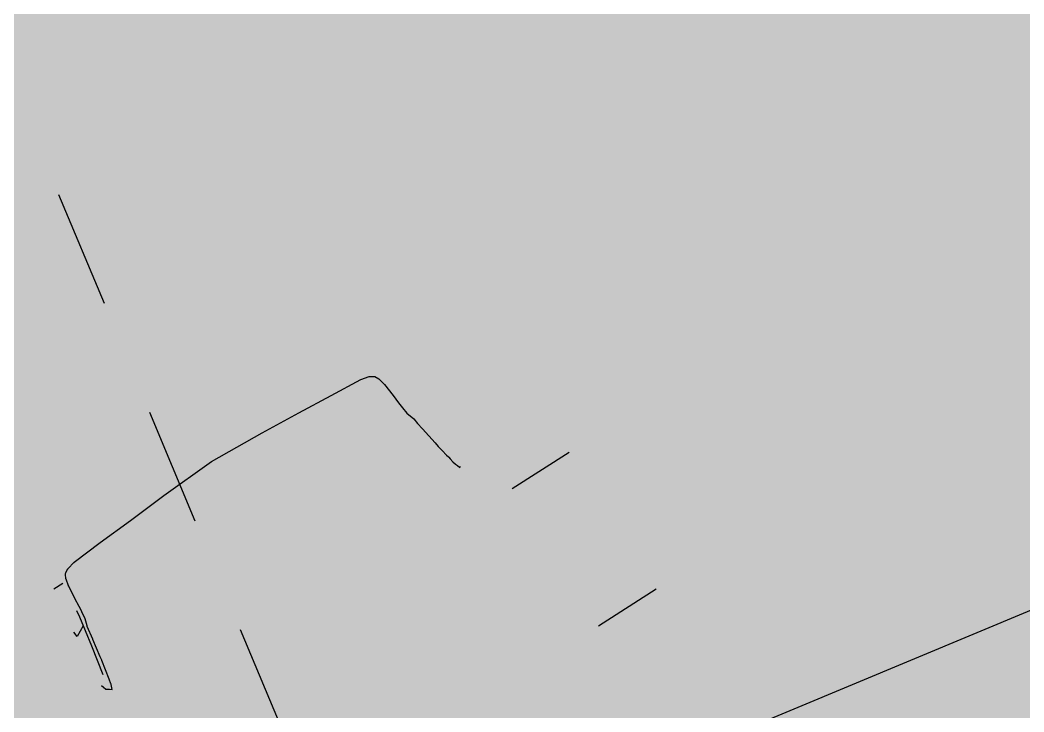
# Model space of a CAD drawing. Header units: metres. Extents: x -154 to 570, y -18 to 184.
# Drawn here: x -51.721 to -50.87, y 9.475 to 10.062 of the extents above; entities that cross this region are included whole.
import ezdxf
from ezdxf.xclip import XClip

# ---------------------------------------------------------------- set-up
doc = ezdxf.new("R2010")
doc.units = ezdxf.units.M
doc.header["$XCLIPFRAME"] = 0
doc.linetypes.add('PUC TORRE A$0$DASHEDX2', pattern=[1.5, 1, -0.5])
for name, color, linetype in [('ARQ-AUX', 7, 'Continuous'), ('PUC TORRE A$0$1', 232, 'PUC TORRE A$0$DASHEDX2'), ('PUC TORRE A$0$JL-LAY', 7, 'Continuous')]:
    doc.layers.add(name, color=color, linetype=linetype)
doc.layers.add('PUC$0$ARQ-FORRO', color=9, linetype='Continuous', lineweight=5)
pattern_1 = [(0, (0, 0), (0, 6.985), [5.08, -1.905]), (90, (0, 0), (-6.985, 4e-16), [5.08, -1.905])]

# ---------------------------------------------------------------- blocks, each defined once
blk = doc.blocks.new('PUC$0$forro area comum')
at = {"layer": 'PUC$0$ARQ-FORRO'}
h = blk.add_hatch(color=256, dxfattribs=at)
h.dxf.hatch_style = 1
h.paths.add_polyline_path([(14.80503, 8.42486), (14.80499, 4.92486), (14.59499, 4.92486), (14.59499, 4.10488), (9.60499, 4.10488), (9.60499, 4.92486), (9.24499, 4.92486), (9.24499, 4.10487), (5.55499, 4.10486), (5.55499, 4.52491), (5.39742, 4.52491), (5.39742, 8.70486), (5.55499, 8.70486), (5.55499, 9.28493), (9.24495, 9.28508), (9.24503, 8.42486)])
blk = doc.blocks.new('PUC')
at = {"layer": 'PUC$0$ARQ-FORRO'}
blk.add_blockref('PUC$0$forro area comum', (0, 0), dxfattribs=at)
blk = doc.blocks.new('PUC TORRE A$0$cadeira think')
h = blk.add_hatch()
h.set_pattern_fill('ANGLE', color=8)
h.set_pattern_definition(pattern_1)
h.paths.add_polyline_path([(-8.065, -0.263), (-8.065, -0.112), (-8.065, 0.047), (-8.445, 0.047), (-8.621, -0.005), (-8.68, -0.161), (-8.68, -0.305), (-8.68, -0.697), (-8.68, -1.233), (-8.68, -1.768), (-8.68, -2.16), (-8.68, -2.304), (-8.621, -2.46), (-8.445, -2.512), (-8.337, -2.512), (-8.328, -2.411), (-8.306, -2.069), (-8.256, -1.496), (-8.167, -1.082), (-8.065, -0.909), (-8.065, -0.673)])
h.paths.add_polyline_path([(-8.006, 0.047), (-8.006, -0.124), (-8.006, -0.593), (-8.006, -0.836), (-7.772, -0.685), (-7.4, -0.558), (-7.278, -0.543), (-7.278, -0.263), (-7.278, -0.112), (-7.278, 0.047)])
h.paths.add_polyline_path([(-6.604, -0.161), (-6.663, -0.005), (-6.839, 0.047), (-7.219, 0.047), (-7.219, -0.124), (-7.219, -0.263), (-7.219, -0.535), (-6.604, -0.46), (-6.604, -0.305)])
h = blk.add_hatch()
h.set_pattern_fill('ANGLE', color=8)
h.set_pattern_definition(pattern_1)
h.paths.add_polyline_path([(-9.238, -3.563), (-9.166, -3.438), (-9.024, -3.351), (-8.957, -3.363), (-8.939, -3.604), (-8.935, -3.601), (-8.908, -3.588), (-8.462, -3.352), (-8.499, -3.572), (-8.605, -4.136), (-8.701, -4.641), (-8.791, -5.099), (-8.86, -5.455), (-8.916, -5.435), (-8.936, -5.399), (-8.954, -5.399), (-8.985, -5.315), (-9.001, -5.357), (-9.012, -5.399), (-9.14, -5.399), (-9.143, -5.404), (-9.188, -5.421), (-9.198, -5.421), (-9.268, -5.541), (-9.277, -5.501), (-9.331, -5.158), (-9.337, -5.132), (-9.395, -4.737), (-9.396, -4.732), (-9.423, -4.59)])
h.paths.add_polyline_path([(-9.238, -5.571), (-9.142, -5.404), (-9.129, -5.399), (-8.936, -5.399), (-8.871, -5.513), (-8.881, -5.567), (-8.884, -5.577), (-8.961, -5.737), (-8.963, -5.738), (-9.141, -5.738)])
h.paths.add_polyline_path([(-9.461, -5.271), (-9.453, -4.895), (-9.444, -4.642), (-9.357, -4.224), (-9.423, -4.59), (-9.393, -4.747), (-9.337, -5.132), (-9.331, -5.158), (-9.277, -5.501), (-9.268, -5.541), (-9.297, -5.592), (-9.233, -5.704), (-9.228, -5.724), (-9.354, -5.84), (-9.472, -5.931), (-9.466, -5.623)])
h = blk.add_hatch()
h.set_pattern_fill('ANGLE', color=8)
h.set_pattern_definition(pattern_1)
h.paths.add_polyline_path([(-9.238, -3.563), (-9.166, -3.438), (-9.024, -3.351), (-8.957, -3.363), (-8.939, -3.604), (-8.935, -3.601), (-8.908, -3.588), (-8.462, -3.352), (-8.499, -3.572), (-8.605, -4.136), (-8.701, -4.641), (-8.791, -5.099), (-8.86, -5.455), (-8.916, -5.435), (-8.936, -5.399), (-8.954, -5.399), (-8.985, -5.315), (-9.001, -5.357), (-9.012, -5.399), (-9.14, -5.399), (-9.143, -5.404), (-9.188, -5.421), (-9.198, -5.421), (-9.268, -5.541), (-9.277, -5.501), (-9.331, -5.158), (-9.337, -5.132), (-9.395, -4.737), (-9.396, -4.732), (-9.423, -4.59)])
h.paths.add_polyline_path([(-9.238, -5.571), (-9.142, -5.404), (-9.129, -5.399), (-8.936, -5.399), (-8.871, -5.513), (-8.881, -5.567), (-8.884, -5.577), (-8.961, -5.737), (-8.963, -5.738), (-9.141, -5.738)])
h.paths.add_polyline_path([(-9.461, -5.271), (-9.453, -4.895), (-9.444, -4.642), (-9.357, -4.224), (-9.423, -4.59), (-9.393, -4.747), (-9.337, -5.132), (-9.331, -5.158), (-9.277, -5.501), (-9.268, -5.541), (-9.297, -5.592), (-9.233, -5.704), (-9.228, -5.724), (-9.354, -5.84), (-9.472, -5.931), (-9.466, -5.623)])
h = blk.add_hatch()
h.set_pattern_fill('ANGLE', color=8)
h.set_pattern_definition(pattern_1)
h.paths.add_polyline_path([(-8.499, -3.572), (-8.462, -3.352), (-8.938, -3.605), (-8.957, -3.363), (-9.024, -3.351), (-9.166, -3.438), (-9.238, -3.563), (-9.357, -4.224), (-9.444, -4.642), (-9.453, -4.895), (-9.461, -5.271), (-9.466, -5.623), (-9.472, -5.931), (-9.354, -5.84), (-9.228, -5.724), (-9.233, -5.704), (-9.297, -5.592), (-9.201, -5.425), (-9.188, -5.421), (-9.143, -5.404), (-9.129, -5.399), (-8.936, -5.399), (-8.871, -5.512), (-8.631, -4.276)])
h.paths.add_polyline_path([(-8.884, -5.577), (-8.871, -5.512), (-8.936, -5.399), (-9.129, -5.399), (-9.142, -5.404), (-9.238, -5.571), (-9.141, -5.738), (-8.963, -5.738), (-8.956, -5.734), (-8.955, -5.733), (-8.953, -5.724), (-8.952, -5.718)], flags=17)
h = blk.add_hatch()
h.set_pattern_fill('ANGLE', color=8)
h.set_pattern_definition(pattern_1)
h.paths.add_polyline_path([(9.238, -3.563), (9.166, -3.438), (9.024, -3.351), (8.957, -3.363), (8.939, -3.604), (8.935, -3.601), (8.908, -3.588), (8.462, -3.352), (8.499, -3.572), (8.605, -4.136), (8.701, -4.641), (8.791, -5.099), (8.86, -5.455), (8.916, -5.435), (8.936, -5.399), (8.954, -5.399), (8.985, -5.315), (9.001, -5.357), (9.012, -5.399), (9.14, -5.399), (9.143, -5.404), (9.188, -5.421), (9.198, -5.421), (9.268, -5.541), (9.277, -5.501), (9.331, -5.158), (9.337, -5.132), (9.395, -4.737), (9.396, -4.732), (9.423, -4.59)])
h.paths.add_polyline_path([(9.238, -5.571), (9.142, -5.404), (9.129, -5.399), (8.936, -5.399), (8.871, -5.513), (8.881, -5.567), (8.884, -5.577), (8.961, -5.737), (8.963, -5.738), (9.141, -5.738)])
h.paths.add_polyline_path([(9.461, -5.271), (9.453, -4.895), (9.444, -4.642), (9.357, -4.224), (9.423, -4.59), (9.393, -4.747), (9.337, -5.132), (9.331, -5.158), (9.277, -5.501), (9.268, -5.541), (9.297, -5.592), (9.233, -5.704), (9.228, -5.724), (9.354, -5.84), (9.472, -5.931), (9.466, -5.623)])
h = blk.add_hatch()
h.set_pattern_fill('ANGLE', color=8)
h.set_pattern_definition(pattern_1)
h.paths.add_polyline_path([(13.738, -10.259), (13.575, -8.44), (13.436, -8.075), (13.43, -8.063), (13.017, -7.883), (12.306, -7.805), (11.467, -7.715), (10.765, -7.689), (10.754, -7.691), (10.466, -7.808), (10.299, -8.272), (10.204, -10.203), (10.168, -12.339), (10.204, -14.518), (10.335, -16.645), (10.467, -16.897), (10.753, -17.017), (11.461, -17.013), (12.318, -16.932), (13.046, -16.818), (13.435, -16.633), (13.589, -16.227), (13.765, -14.385), (13.829, -12.339)])
for points, format in [([(-8.68, -0.161, 0, 0, 0), (-8.621, -0.005, 0.182, 0.182, 0)], "xyseb"), ([(-8.445, 0.047, 0, 0, 0), (-8.621, -0.005, 0.182, 0.182, 0)], "xyseb"), ([(-8.065, 0.047, 0, 0, 0), (-8.445, 0.047, 0.182, 0.182, 0)], "xyseb"), ([(-8.065, -0.124, 0, 0, 0), (-8.065, 0.047, 0.182, 0.182, 0)], "xyseb"), ([(-8.065, 0.047, 0, 0, 0), (-8.065, -0.124, 0.182, 0.182, 0)], "xyseb"), ([(-8.006, 0.047, 0, 0, 0), (-8.006, -0.041, 0.182, 0.182, 0)], "xyseb"), ([(-8.006, 0.047, 0, 0, 0), (-7.278, 0.047, 0.182, 0.182, 0)], "xyseb"), ([(-8.006, -0.124, 0, 0, 0), (-8.006, 0.047, 0.182, 0.182, 0)], "xyseb"), ([(-8.006, -0.041, 0, 0, 0), (-8.006, -0.2, 0.182, 0.182, 0)], "xyseb"), ([(-7.278, 0.047, 0, 0, 0), (-7.278, -0.041, 0.182, 0.182, 0)], "xyseb"), ([(-7.278, 0.047, 0, 0, 0), (-7.278, -0.124, 0.182, 0.182, 0)], "xyseb"), ([(-7.278, -0.2, 0, 0, 0), (-7.278, -0.041, 0.182, 0.182, 0)], "xyseb"), ([(-7.219, -0.124, 0, 0, 0), (-7.219, 0.047, 0.182, 0.182, 0)], "xyseb"), ([(-7.219, 0.047, 0, 0, 0), (-7.219, -0.124, 0.182, 0.182, 0)], "xyseb"), ([(-7.219, 0.047, 0, 0, 0), (-6.839, 0.047, 0.182, 0.182, 0)], "xyseb"), ([(-6.839, 0.047, 0, 0, 0), (-6.663, -0.005, 0.182, 0.182, 0)], "xyseb"), ([(-6.604, -0.161, 0, 0, 0), (-6.663, -0.005, 0.182, 0.182, 0)], "xyseb"), ([(-4.506, -0.229, 0, 0, 0), (-2.557, -0.091, 0.182, 0.182, 0)], "xyseb"), ([(-2.557, -0.091, 0, 0, 0), (0, 0, 0.182, 0.182, 0)], "xyseb"), ([(2.557, -0.091, 0, 0, 0), (0, 0, 0.182, 0.182, 0)], "xyseb"), ([(2.557, -0.091, 0, 0, 0), (4.506, -0.229, 0.182, 0.182, 0)], "xyseb"), ([(6.604, -0.161, 0, 0, 0), (6.663, -0.005, 0.182, 0.182, 0)], "xyseb"), ([(6.839, 0.047, 0, 0, 0), (6.663, -0.005, 0.182, 0.182, 0)], "xyseb"), ([(7.219, 0.047, 0, 0, 0), (6.839, 0.047, 0.182, 0.182, 0)], "xyseb"), ([(7.219, -0.124, 0, 0, 0), (7.219, 0.047, 0.182, 0.182, 0)], "xyseb"), ([(7.219, 0.047, 0, 0, 0), (7.219, -0.124, 0.182, 0.182, 0)], "xyseb"), ([(7.278, 0.047, 0, 0, 0), (7.278, -0.041, 0.182, 0.182, 0)], "xyseb"), ([(7.278, 0.047, 0, 0, 0), (8.006, 0.047, 0.182, 0.182, 0)], "xyseb"), ([(7.278, -0.124, 0, 0, 0), (7.278, 0.047, 0.182, 0.182, 0)], "xyseb"), ([(7.278, -0.041, 0, 0, 0), (7.278, -0.2, 0.182, 0.182, 0)], "xyseb"), ([(8.006, 0.047, 0, 0, 0), (8.006, -0.041, 0.182, 0.182, 0)], "xyseb"), ([(8.006, 0.047, 0, 0, 0), (8.006, -0.124, 0.182, 0.182, 0)], "xyseb"), ([(8.006, -0.2, 0, 0, 0), (8.006, -0.041, 0.182, 0.182, 0)], "xyseb"), ([(8.065, -0.124, 0, 0, 0), (8.065, 0.047, 0.182, 0.182, 0)], "xyseb"), ([(8.065, 0.047, 0, 0, 0), (8.065, -0.124, 0.182, 0.182, 0)], "xyseb"), ([(8.065, 0.047, 0, 0, 0), (8.445, 0.047, 0.182, 0.182, 0)], "xyseb"), ([(8.445, 0.047, 0, 0, 0), (8.621, -0.005, 0.182, 0.182, 0)], "xyseb"), ([(8.68, -0.161, 0, 0, 0), (8.621, -0.005, 0.182, 0.182, 0)], "xyseb"), ([(-9.176, -5.945), (-9.149, -6.05), (-9.109, -6.181), (-8.978, -6.273), (-8.894, -6.333), (-8.81, -6.126, 0.040206), (-8.803, -6.103), (-8.757, -5.902, 0.006882), (-8.756, -5.897), (-8.587, -5.045, 0.016818), (-8.585, -5.035), (-8.565, -4.876, -0.010468), (-8.564, -4.87), (-8.426, -4.07, 0.003113), (-8.426, -4.068), (-8.33, -3.467, -0.036297), (-8.325, -3.446), (-8.23, -3.141, 0.042454), (-8.224, -3.116), (-8.184, -2.813, 0.010419), (-8.183, -2.807), (-8.16, -2.561, 0.007099), (-8.16, -2.556), (-8.136, -2.173, -0.010183), (-8.135, -2.167), (-8.074, -1.579, -0.026776), (-8.071, -1.563), (-8.005, -1.255, -0.058899), (-7.994, -1.222), (-7.932, -1.091, -0.151073), (-7.871, -1.026), (-7.721, -0.939, -0.070267), (-7.682, -0.924), (-7.342, -0.839, -0.041567), (-7.318, -0.835), (-5.917, -0.726, -0.002358), (-5.915, -0.726), (-4.308, -0.616, 0.000232), (-4.308, -0.616), (-2.521, -0.489, -0.004421), (-2.519, -0.489), (0, -0.355), (2.52, -0.489), (4.309, -0.616), (5.883, -0.726), (7.33, -0.836), (7.703, -0.929), (7.911, -1.05), (8.002, -1.238), (8.073, -1.571), (8.135, -2.17), (8.16, -2.558), (8.187, -2.836), (8.226, -3.129), (8.344, -3.505), (8.375, -3.75), (8.426, -4.069), (8.565, -4.873), (8.59, -5.073), (8.639, -5.306), (8.692, -5.575), (8.719, -5.682), (8.718, -5.704), (8.736, -5.797), (8.771, -5.965), (8.805, -6.115), (8.845, -6.211), (8.894, -6.333), (8.938, -6.301)], "xyb"), ([(-8.68, -0.161, 0, 0, 0), (-8.68, -0.305, 0.182, 0.182, 0)], "xyseb"), ([(-8.68, -0.305, 0, 0, 0), (-8.68, -0.161, 0.182, 0.182, 0)], "xyseb"), ([(-8.68, -0.305, 0, 0, 0), (-8.68, -0.697, 0.182, 0.182, 0)], "xyseb"), ([(-8.68, -0.697, 0, 0, 0), (-8.68, -0.305, 0.182, 0.182, 0)], "xyseb"), ([(-8.065, -0.112, 0, 0, 0), (-8.065, -0.263, 0.182, 0.182, 0)], "xyseb"), ([(-8.065, -0.263, 0, 0, 0), (-8.065, -0.112, 0.182, 0.182, 0)], "xyseb"), ([(-8.065, -0.593, 0, 0, 0), (-8.065, -0.124, 0.182, 0.182, 0)], "xyseb"), ([(-8.065, -0.124, 0, 0, 0), (-8.065, -0.593, 0.182, 0.182, 0)], "xyseb"), ([(-8.065, -0.263, 0, 0, 0), (-8.065, -0.673, 0.182, 0.182, 0)], "xyseb"), ([(-8.065, -0.673, 0, 0, 0), (-8.065, -0.263, 0.182, 0.182, 0)], "xyseb"), ([(-8.006, -0.112, 0, 0, 0), (-8.006, -0.2, 0.182, 0.182, 0)], "xyseb"), ([(-8.006, -0.112, 0, 0, 0), (-8.006, -0.263, 0.182, 0.182, 0)], "xyseb"), ([(-8.006, -0.593, 0, 0, 0), (-8.006, -0.124, 0.182, 0.182, 0)], "xyseb"), ([(-8.006, -0.263, 0, 0, 0), (-8.006, -0.673, 0.182, 0.182, 0)], "xyseb"), ([(-7.4, -0.558, 0, 0, 0), (-5.923, -0.377, 0.182, 0.182, 0)], "xyseb"), ([(-7.278, -0.112, 0, 0, 0), (-7.278, -0.2, 0.182, 0.182, 0)], "xyseb"), ([(-7.278, -0.112, 0, 0, 0), (-7.278, -0.263, 0.182, 0.182, 0)], "xyseb"), ([(-7.278, -0.124, 0, 0, 0), (-7.278, -0.543, 0.182, 0.182, 0)], "xyseb"), ([(-7.278, -0.263, 0, 0, 0), (-7.278, -0.543, 0.182, 0.182, 0)], "xyseb"), ([(-7.219, -0.112, 0, 0, 0), (-7.219, -0.263, 0.182, 0.182, 0)], "xyseb"), ([(-7.219, -0.263, 0, 0, 0), (-7.219, -0.112, 0.182, 0.182, 0)], "xyseb"), ([(-7.219, -0.535, 0, 0, 0), (-7.219, -0.124, 0.182, 0.182, 0)], "xyseb"), ([(-7.219, -0.124, 0, 0, 0), (-7.219, -0.535, 0.182, 0.182, 0)], "xyseb"), ([(-7.219, -0.263, 0, 0, 0), (-7.219, -0.535, 0.182, 0.182, 0)], "xyseb"), ([(-7.219, -0.535, 0, 0, 0), (-7.219, -0.263, 0.182, 0.182, 0)], "xyseb"), ([(-6.604, -0.161, 0, 0, 0), (-6.604, -0.305, 0.182, 0.182, 0)], "xyseb"), ([(-6.604, -0.305, 0, 0, 0), (-6.604, -0.161, 0.182, 0.182, 0)], "xyseb"), ([(-6.604, -0.305, 0, 0, 0), (-6.604, -0.46, 0.182, 0.182, 0)], "xyseb"), ([(-6.604, -0.46, 0, 0, 0), (-6.604, -0.305, 0.182, 0.182, 0)], "xyseb"), ([(-5.923, -0.377, 0, 0, 0), (-4.506, -0.229, 0.182, 0.182, 0)], "xyseb"), ([(-2.54, -0.49, 0, 0, 0), (-2.543, -0.491, 0.182, 0.182, 0)], "xyseb"), ([(-2.539, -0.49, 0, 0, 0), (-2.54, -0.49, 0.182, 0.182, 0)], "xyseb"), ([(-2.538, -0.49, 0, 0, 0), (-2.539, -0.49, 0.182, 0.182, 0)], "xyseb"), ([(2.539, -0.49, 0, 0, 0), (2.538, -0.49, 0.182, 0.182, 0)], "xyseb"), ([(2.539, -0.49, 0, 0, 0), (2.54, -0.49, 0.182, 0.182, 0)], "xyseb"), ([(2.54, -0.49, 0, 0, 0), (2.543, -0.491, 0.182, 0.182, 0)], "xyseb"), ([(4.506, -0.229, 0, 0, 0), (5.923, -0.377, 0.182, 0.182, 0)], "xyseb"), ([(5.923, -0.377, 0, 0, 0), (7.4, -0.558, 0.182, 0.182, 0)], "xyseb"), ([(6.604, -0.161, 0, 0, 0), (6.604, -0.305, 0.182, 0.182, 0)], "xyseb"), ([(6.604, -0.305, 0, 0, 0), (6.604, -0.161, 0.182, 0.182, 0)], "xyseb"), ([(6.604, -0.305, 0, 0, 0), (6.604, -0.46, 0.182, 0.182, 0)], "xyseb"), ([(6.604, -0.46, 0, 0, 0), (6.604, -0.305, 0.182, 0.182, 0)], "xyseb"), ([(7.219, -0.112, 0, 0, 0), (7.219, -0.263, 0.182, 0.182, 0)], "xyseb"), ([(7.219, -0.263, 0, 0, 0), (7.219, -0.112, 0.182, 0.182, 0)], "xyseb"), ([(7.219, -0.535, 0, 0, 0), (7.219, -0.124, 0.182, 0.182, 0)], "xyseb"), ([(7.219, -0.124, 0, 0, 0), (7.219, -0.535, 0.182, 0.182, 0)], "xyseb"), ([(7.219, -0.263, 0, 0, 0), (7.219, -0.535, 0.182, 0.182, 0)], "xyseb"), ([(7.219, -0.535, 0, 0, 0), (7.219, -0.263, 0.182, 0.182, 0)], "xyseb"), ([(7.278, -0.112, 0, 0, 0), (7.278, -0.2, 0.182, 0.182, 0)], "xyseb"), ([(7.278, -0.112, 0, 0, 0), (7.278, -0.263, 0.182, 0.182, 0)], "xyseb"), ([(7.278, -0.543, 0, 0, 0), (7.278, -0.124, 0.182, 0.182, 0)], "xyseb"), ([(7.278, -0.263, 0, 0, 0), (7.278, -0.543, 0.182, 0.182, 0)], "xyseb"), ([(8.006, -0.112, 0, 0, 0), (8.006, -0.2, 0.182, 0.182, 0)], "xyseb"), ([(8.006, -0.112, 0, 0, 0), (8.006, -0.263, 0.182, 0.182, 0)], "xyseb"), ([(8.006, -0.124, 0, 0, 0), (8.006, -0.593, 0.182, 0.182, 0)], "xyseb"), ([(8.006, -0.263, 0, 0, 0), (8.006, -0.673, 0.182, 0.182, 0)], "xyseb"), ([(8.065, -0.112, 0, 0, 0), (8.065, -0.263, 0.182, 0.182, 0)], "xyseb"), ([(8.065, -0.263, 0, 0, 0), (8.065, -0.112, 0.182, 0.182, 0)], "xyseb"), ([(8.065, -0.593, 0, 0, 0), (8.065, -0.124, 0.182, 0.182, 0)], "xyseb"), ([(8.065, -0.124, 0, 0, 0), (8.065, -0.593, 0.182, 0.182, 0)], "xyseb"), ([(8.065, -0.263, 0, 0, 0), (8.065, -0.673, 0.182, 0.182, 0)], "xyseb"), ([(8.065, -0.673, 0, 0, 0), (8.065, -0.263, 0.182, 0.182, 0)], "xyseb"), ([(8.68, -0.161, 0, 0, 0), (8.68, -0.305, 0.182, 0.182, 0)], "xyseb"), ([(8.68, -0.305, 0, 0, 0), (8.68, -0.161, 0.182, 0.182, 0)], "xyseb"), ([(8.68, -0.305, 0, 0, 0), (8.68, -0.697, 0.182, 0.182, 0)], "xyseb"), ([(8.68, -0.697, 0, 0, 0), (8.68, -0.305, 0.182, 0.182, 0)], "xyseb"), ([(-8.68, -0.697, 0, 0, 0), (-8.68, -1.233, 0.182, 0.182, 0)], "xyseb"), ([(-8.68, -1.233, 0, 0, 0), (-8.68, -0.697, 0.182, 0.182, 0)], "xyseb"), ([(-8.167, -1.082, 0, 0, 0), (-8.033, -0.854, 0.182, 0.182, 0)], "xyseb"), ([(-8.065, -0.593, 0, 0, 0), (-8.065, -0.909, 0.182, 0.182, 0)], "xyseb"), ([(-8.065, -0.593, 0, 0, 0), (-8.065, -0.909, 0.182, 0.182, 0)], "xyseb"), ([(-8.065, -0.673, 0, 0, 0), (-8.065, -0.909, 0.182, 0.182, 0)], "xyseb"), ([(-8.065, -0.909, 0, 0, 0), (-8.065, -0.673, 0.182, 0.182, 0)], "xyseb"), ([(-7.772, -0.685, 0, 0, 0), (-8.033, -0.854, 0.182, 0.182, 0)], "xyseb"), ([(-8.006, -0.836, 0, 0, 0), (-8.006, -0.593, 0.182, 0.182, 0)], "xyseb"), ([(-8.006, -0.673, 0, 0, 0), (-8.006, -0.836, 0.182, 0.182, 0)], "xyseb"), ([(-7.772, -0.685, 0, 0, 0), (-7.4, -0.558, 0.182, 0.182, 0)], "xyseb"), ([(4.453, -0.626, 0, 0, 0), (4.489, -0.628, 0.182, 0.182, 0)], "xyseb"), ([(4.494, -0.629, 0, 0, 0), (4.491, -0.628, 0.182, 0.182, 0)], "xyseb"), ([(4.492, -0.628, 0, 0, 0), (4.494, -0.629, 0.182, 0.182, 0)], "xyseb"), ([(7.4, -0.558, 0, 0, 0), (7.772, -0.685, 0.182, 0.182, 0)], "xyseb"), ([(7.772, -0.685, 0, 0, 0), (8.033, -0.854, 0.182, 0.182, 0)], "xyseb"), ([(8.006, -0.593, 0, 0, 0), (8.006, -0.836, 0.182, 0.182, 0)], "xyseb"), ([(8.006, -0.673, 0, 0, 0), (8.006, -0.836, 0.182, 0.182, 0)], "xyseb"), ([(8.167, -1.082, 0, 0, 0), (8.033, -0.854, 0.182, 0.182, 0)], "xyseb"), ([(8.065, -0.908, 0, 0, 0), (8.065, -0.593, 0.182, 0.182, 0)], "xyseb"), ([(8.065, -0.593, 0, 0, 0), (8.065, -0.908, 0.182, 0.182, 0)], "xyseb"), ([(8.065, -0.673, 0, 0, 0), (8.065, -0.908, 0.182, 0.182, 0)], "xyseb"), ([(8.065, -0.908, 0, 0, 0), (8.065, -0.673, 0.182, 0.182, 0)], "xyseb"), ([(8.68, -0.697, 0, 0, 0), (8.68, -1.233, 0.182, 0.182, 0)], "xyseb"), ([(8.68, -1.233, 0, 0, 0), (8.68, -0.697, 0.182, 0.182, 0)], "xyseb"), ([(-8.68, -1.233, 0, 0, 0), (-8.68, -1.768, 0.182, 0.182, 0)], "xyseb"), ([(-8.68, -1.233, 0, 0, 0), (-8.68, -1.768, 0.182, 0.182, 0)], "xyseb"), ([(-8.256, -1.496, 0, 0, 0), (-8.167, -1.082, 0.182, 0.182, 0)], "xyseb"), ([(8.167, -1.082, 0, 0, 0), (8.256, -1.496, 0.182, 0.182, 0)], "xyseb"), ([(8.68, -1.233, 0, 0, 0), (8.68, -1.768, 0.182, 0.182, 0)], "xyseb"), ([(8.68, -1.233, 0, 0, 0), (8.68, -1.768, 0.182, 0.182, 0)], "xyseb"), ([(-8.68, -2.16, 0, 0, 0), (-8.68, -1.768, 0.182, 0.182, 0)], "xyseb"), ([(-8.68, -1.768, 0, 0, 0), (-8.68, -2.16, 0.182, 0.182, 0)], "xyseb"), ([(-8.306, -2.069, 0, 0, 0), (-8.256, -1.496, 0.182, 0.182, 0)], "xyseb"), ([(-8.079, -1.585, 0, 0, 0), (-8.078, -1.572, 0.182, 0.182, 0)], "xyseb"), ([(8.256, -1.496, 0, 0, 0), (8.306, -2.069, 0.182, 0.182, 0)], "xyseb"), ([(8.68, -2.16, 0, 0, 0), (8.68, -1.768, 0.182, 0.182, 0)], "xyseb"), ([(8.68, -1.768, 0, 0, 0), (8.68, -2.16, 0.182, 0.182, 0)], "xyseb"), ([(-8.68, -2.304, 0, 0, 0), (-8.68, -2.16, 0.182, 0.182, 0)], "xyseb"), ([(-8.68, -2.16, 0, 0, 0), (-8.68, -2.304, 0.182, 0.182, 0)], "xyseb"), ([(-8.328, -2.411, 0, 0, 0), (-8.306, -2.069, 0.182, 0.182, 0)], "xyseb"), ([(8.306, -2.069, 0, 0, 0), (8.328, -2.411, 0.182, 0.182, 0)], "xyseb"), ([(8.68, -2.304, 0, 0, 0), (8.68, -2.16, 0.182, 0.182, 0)], "xyseb"), ([(8.68, -2.16, 0, 0, 0), (8.68, -2.304, 0.182, 0.182, 0)], "xyseb"), ([(-8.68, -2.304, 0, 0, 0), (-8.621, -2.46, 0.182, 0.182, 0)], "xyseb"), ([(-8.445, -2.512, 0, 0, 0), (-8.621, -2.46, 0.182, 0.182, 0)], "xyseb"), ([(-8.337, -2.512, 0, 0, 0), (-8.445, -2.512, 0.182, 0.182, 0)], "xyseb"), ([(-8.349, -2.642, 0, 0, 0), (-8.328, -2.411, 0.182, 0.182, 0)], "xyseb"), ([(-8.16, -2.56, 0, 0, 0), (-8.16, -2.559, 0.182, 0.182, 0)], "xyseb"), ([(8.183, -2.81, 0, 0, 0), (8.16, -2.559, 0.182, 0.182, 0)], "xyseb"), ([(8.328, -2.411, 0, 0, 0), (8.349, -2.642, 0.182, 0.182, 0)], "xyseb"), ([(8.337, -2.512, 0, 0, 0), (8.445, -2.512, 0.182, 0.182, 0)], "xyseb"), ([(8.349, -2.642, 0, 0, 0), (8.392, -2.944, 0.182, 0.182, 0)], "xyseb"), ([(8.445, -2.512, 0, 0, 0), (8.621, -2.46, 0.182, 0.182, 0)], "xyseb"), ([(8.68, -2.304, 0, 0, 0), (8.621, -2.46, 0.182, 0.182, 0)], "xyseb"), ([(8.392, -2.944, 0, 0, 0), (8.499, -3.572, 0.182, 0.182, 0)], "xyseb"), ([(-9.238, -3.563, 0, 0, 0), (-9.166, -3.438, 0.182, 0.182, 0)], "xyseb"), ([(-9.024, -3.351, 0, 0, 0), (-9.166, -3.438, 0.182, 0.182, 0)], "xyseb"), ([(-9.024, -3.351, 0, 0, 0), (-8.957, -3.363, 0.182, 0.182, 0)], "xyseb"), ([(-8.863, -3.546, 0, 0, 0), (-8.957, -3.363, 0.182, 0.182, 0)], "xyseb"), ([(-8.863, -3.546, 0, 0, 0), (-8.935, -3.601, 0.182, 0.182, 0)], "xyseb"), ([(-8.863, -3.546, 0, 0, 0), (-8.76, -3.51, 0.182, 0.182, 0)], "xyseb"), ([(8.227, -3.135, 0, 0, 0), (8.227, -3.132, 0.182, 0.182, 0)], "xyseb"), ([(8.228, -3.134, 0, 0, 0), (8.227, -3.135, 0.182, 0.182, 0)], "xyseb"), ([(8.345, -3.514, 0, 0, 0), (8.344, -3.505, 0.182, 0.182, 0)], "xyseb"), ([(8.908, -3.588, 0, 0, 0), (8.462, -3.352, 0.182, 0.182, 0)], "xyseb"), ([(8.76, -3.51, 0, 0, 0), (8.863, -3.546, 0.182, 0.182, 0)], "xyseb"), ([(8.863, -3.546, 0, 0, 0), (8.957, -3.363, 0.182, 0.182, 0)], "xyseb"), ([(8.935, -3.601, 0, 0, 0), (8.863, -3.546, 0.182, 0.182, 0)], "xyseb"), ([(8.939, -3.603, 0, 0, 0), (8.957, -3.363, 0.182, 0.182, 0)], "xyseb"), ([(9.024, -3.351, 0, 0, 0), (8.957, -3.363, 0.182, 0.182, 0)], "xyseb"), ([(9.166, -3.438, 0, 0, 0), (9.024, -3.351, 0.182, 0.182, 0)], "xyseb"), ([(9.166, -3.438, 0, 0, 0), (9.238, -3.563, 0.182, 0.182, 0)], "xyseb"), ([(-9.238, -3.563, 0, 0, 0), (-9.423, -4.59, 0.182, 0.182, 0)], "xyseb"), ([(8.499, -3.572, 0, 0, 0), (8.605, -4.136, 0.182, 0.182, 0)], "xyseb"), ([(8.967, -3.617, 0, 0, 0), (8.908, -3.588, 0.182, 0.182, 0)], "xyseb"), ([(9.423, -4.59, 0, 0, 0), (9.238, -3.563, 0.182, 0.182, 0)], "xyseb"), ([(-9.357, -4.224, 0, 0, 0), (-9.444, -4.642, 0.182, 0.182, 0)], "xyseb"), ([(8.452, -4.221, 0, 0, 0), (8.471, -4.319, 0.182, 0.182, 0)], "xyseb"), ([(8.471, -4.319, 0, 0, 0), (8.471, -4.321, 0.182, 0.182, 0)], "xyseb"), ([(8.605, -4.136, 0, 0, 0), (8.701, -4.641, 0.182, 0.182, 0)], "xyseb"), ([(9.444, -4.642, 0, 0, 0), (9.357, -4.224, 0.182, 0.182, 0)], "xyseb"), ([(-9.453, -4.895, 0, 0, 0), (-9.444, -4.642, 0.182, 0.182, 0)], "xyseb"), ([(-9.423, -4.59, 0, 0, 0), (-9.393, -4.747, 0.182, 0.182, 0)], "xyseb"), ([(-9.337, -5.132, 0, 0, 0), (-9.393, -4.747, 0.182, 0.182, 0)], "xyseb"), ([(8.701, -4.641, 0, 0, 0), (8.791, -5.099, 0.182, 0.182, 0)], "xyseb"), ([(9.337, -5.132, 0, 0, 0), (9.393, -4.747, 0.182, 0.182, 0)], "xyseb"), ([(9.393, -4.747, 0, 0, 0), (9.423, -4.59, 0.182, 0.182, 0)], "xyseb"), ([(9.407, -4.697, 0, 0, 0), (9.396, -4.732, 0.182, 0.182, 0)], "xyseb"), ([(9.444, -4.642, 0, 0, 0), (9.453, -4.895, 0.182, 0.182, 0)], "xyseb"), ([(-9.466, -5.623, 0, 0, 0), (-9.461, -5.271, 0.182, 0.182, 0)], "xyseb"), ([(-9.461, -5.271, 0, 0, 0), (-9.453, -4.895, 0.182, 0.182, 0)], "xyseb"), ([(-9.347, -5.057, 0, 0, 0), (-9.277, -5.501, 0.182, 0.182, 0)], "xyseb"), ([(8.887, -5.598, 0, 0, 0), (8.791, -5.099, 0.182, 0.182, 0)], "xyseb"), ([(9.277, -5.501, 0, 0, 0), (9.347, -5.057, 0.182, 0.182, 0)], "xyseb"), ([(9.337, -5.132, 0, 0, 0), (9.331, -5.158, 0.182, 0.182, 0)], "xyseb"), ([(9.453, -4.895, 0, 0, 0), (9.461, -5.271, 0.182, 0.182, 0)], "xyseb"), ([(9.461, -5.271, 0, 0, 0), (9.466, -5.623, 0.182, 0.182, 0)], "xyseb"), ([(-9.472, -5.931, 0, 0, 0), (-9.466, -5.623, 0.182, 0.182, 0)], "xyseb"), ([(-9.201, -5.425, 0, 0, 0), (-9.297, -5.592, 0.182, 0.182, 0)], "xyseb"), ([(-9.297, -5.592, 0, 0, 0), (-9.201, -5.76, 0.182, 0.182, 0)], "xyseb"), ([(-9.188, -5.421, 0, 0, 0), (-9.285, -5.588, 0.182, 0.182, 0)], "xyseb"), ([(-9.285, -5.588, 0, 0, 0), (-9.188, -5.755, 0.182, 0.182, 0)], "xyseb"), ([(-9.187, -5.42, 0, 0, 0), (-9.283, -5.587, 0.182, 0.182, 0)], "xyseb"), ([(-9.283, -5.587, 0, 0, 0), (-9.186, -5.754, 0.182, 0.182, 0)], "xyseb"), ([(-9.277, -5.501, 0, 0, 0), (-9.268, -5.541, 0.182, 0.182, 0)], "xyseb"), ([(-9.143, -5.404, 0, 0, 0), (-9.24, -5.572, 0.182, 0.182, 0)], "xyseb"), ([(-9.24, -5.572, 0, 0, 0), (-9.143, -5.739, 0.182, 0.182, 0)], "xyseb"), ([(-9.142, -5.404, 0, 0, 0), (-9.238, -5.571, 0.182, 0.182, 0)], "xyseb"), ([(-9.238, -5.571, 0, 0, 0), (-9.141, -5.738, 0.182, 0.182, 0)], "xyseb"), ([(-9.233, -5.704, 0, 0, 0), (-9.205, -5.833, 0.182, 0.182, 0)], "xyseb"), ([(-9.201, -5.425, 0, 0, 0), (-9.188, -5.421, 0.182, 0.182, 0)], "xyseb"), ([(-9.187, -5.421, 0, 0, 0), (-9.188, -5.421, 0.182, 0.182, 0)], "xyseb"), ([(-9.187, -5.42, 0, 0, 0), (-9.143, -5.404, 0.182, 0.182, 0)], "xyseb"), ([(-9.142, -5.404, 0, 0, 0), (-9.143, -5.404, 0.182, 0.182, 0)], "xyseb"), ([(-9.129, -5.399, 0, 0, 0), (-9.142, -5.404, 0.182, 0.182, 0)], "xyseb"), ([(-8.936, -5.399, 0, 0, 0), (-9.129, -5.399, 0.182, 0.182, 0)], "xyseb"), ([(-8.884, -5.577, 0, 0, 0), (-8.952, -5.718, 0.182, 0.182, 0)], "xyseb"), ([(-8.871, -5.513, 0, 0, 0), (-8.936, -5.399, 0.182, 0.182, 0)], "xyseb"), ([(8.86, -5.455, 0, 0, 0), (8.916, -5.435, 0.182, 0.182, 0)], "xyseb"), ([(8.871, -5.513, 0, 0, 0), (8.936, -5.399, 0.182, 0.182, 0)], "xyseb"), ([(8.884, -5.577, 0, 0, 0), (8.881, -5.567, 0.182, 0.182, 0)], "xyseb"), ([(8.952, -5.718, 0, 0, 0), (8.884, -5.577, 0.182, 0.182, 0)], "xyseb"), ([(8.887, -5.598, 0, 0, 0), (8.92, -5.747, 0.182, 0.182, 0)], "xyseb"), ([(8.936, -5.399, 0, 0, 0), (9.129, -5.399, 0.182, 0.182, 0)], "xyseb"), ([(8.954, -5.399, 0, 0, 0), (8.985, -5.315, 0.182, 0.182, 0)], "xyseb"), ([(8.985, -5.315, 0, 0, 0), (9.001, -5.357, 0.182, 0.182, 0)], "xyseb"), ([(9.001, -5.357, 0, 0, 0), (9.012, -5.399, 0.182, 0.182, 0)], "xyseb"), ([(9.129, -5.399, 0, 0, 0), (9.142, -5.404, 0.182, 0.182, 0)], "xyseb"), ([(9.238, -5.571, 0, 0, 0), (9.141, -5.738, 0.182, 0.182, 0)], "xyseb"), ([(9.142, -5.404, 0, 0, 0), (9.238, -5.571, 0.182, 0.182, 0)], "xyseb"), ([(9.142, -5.404, 0, 0, 0), (9.143, -5.404, 0.182, 0.182, 0)], "xyseb"), ([(9.143, -5.404, 0, 0, 0), (9.24, -5.572, 0.182, 0.182, 0)], "xyseb"), ([(9.187, -5.42, 0, 0, 0), (9.143, -5.404, 0.182, 0.182, 0)], "xyseb"), ([(9.24, -5.572, 0, 0, 0), (9.143, -5.739, 0.182, 0.182, 0)], "xyseb"), ([(9.283, -5.587, 0, 0, 0), (9.186, -5.754, 0.182, 0.182, 0)], "xyseb"), ([(9.187, -5.42, 0, 0, 0), (9.283, -5.587, 0.182, 0.182, 0)], "xyseb"), ([(9.187, -5.421, 0, 0, 0), (9.188, -5.421, 0.182, 0.182, 0)], "xyseb"), ([(9.188, -5.421, 0, 0, 0), (9.285, -5.588, 0.182, 0.182, 0)], "xyseb"), ([(9.201, -5.425, 0, 0, 0), (9.188, -5.421, 0.182, 0.182, 0)], "xyseb"), ([(9.285, -5.588, 0, 0, 0), (9.188, -5.755, 0.182, 0.182, 0)], "xyseb"), ([(9.297, -5.592, 0, 0, 0), (9.201, -5.425, 0.182, 0.182, 0)], "xyseb"), ([(9.201, -5.76, 0, 0, 0), (9.297, -5.592, 0.182, 0.182, 0)], "xyseb"), ([(9.233, -5.704, 0, 0, 0), (9.205, -5.833, 0.182, 0.182, 0)], "xyseb"), ([(9.277, -5.501, 0, 0, 0), (9.268, -5.541, 0.182, 0.182, 0)], "xyseb"), ([(9.466, -5.623, 0, 0, 0), (9.472, -5.931, 0.182, 0.182, 0)], "xyseb"), ([(-10.007, -10.29, 0, 0, 0), (-9.919, -8.98, 0, 0, 0.00821), (-9.919, -8.975, 0, 0, 0), (-9.889, -8.068, 0, 0, -0.011883), (-9.888, -8.061, 0, 0, 0), (-9.786, -6.804, 0, 0, -0.019753), (-9.784, -6.793, 0, 0, 0), (-9.679, -6.142, 0, 0, -0.190496), (-9.623, -6.048, 0, 0, 0), (-9.225, -5.74, 0.182, 0.182, 0)], "xyseb"), ([(-9.201, -5.847, 0, 0, 0), (-9.252, -5.997, 0, 0, 0.033879), (-9.258, -6.017, 0, 0, 0), (-9.364, -6.558, 0, 0, 0.004118), (-9.364, -6.56, 0, 0, 0), (-9.622, -7.996, 0.182, 0.182, 0)], "xyseb"), ([(-9.577, -7.99, 0, 0, 0), (-9.319, -6.544, 0, 0, -0.005415), (-9.318, -6.54, 0, 0, 0), (-9.209, -5.998, 0, 0, -0.034291), (-9.203, -5.978, 0, 0, 0), (-9.183, -5.919, 0.182, 0.182, 0)], "xyseb"), ([(-9.354, -5.84, 0, 0, 0), (-9.228, -5.724, 0.182, 0.182, 0)], "xyseb"), ([(-9.256, -6.006, 0, 0, 0), (-9.256, -6.01, 0.182, 0.182, 0)], "xyseb"), ([(-9.176, -5.945, 0, 0, 0), (-9.205, -5.833, 0.182, 0.182, 0)], "xyseb"), ([(-9.201, -5.76, 0, 0, 0), (-9.024, -5.76, 0.182, 0.182, 0)], "xyseb"), ([(-9.188, -5.755, 0, 0, 0), (-9.009, -5.755, 0.182, 0.182, 0)], "xyseb"), ([(-9.186, -5.754, 0, 0, 0), (-9.007, -5.754, 0.182, 0.182, 0)], "xyseb"), ([(-9.143, -5.739, 0, 0, 0), (-8.962, -5.739, 0.182, 0.182, 0)], "xyseb"), ([(-9.141, -5.738, 0, 0, 0), (-8.962, -5.738, 0.182, 0.182, 0)], "xyseb"), ([(-9.01, -5.755, 0, 0, 0), (-9.024, -5.76, 0.182, 0.182, 0)], "xyseb"), ([(-9.009, -5.755, 0, 0, 0), (-9.01, -5.755, 0.182, 0.182, 0)], "xyseb"), ([(-9.009, -5.755, 0, 0, 0), (-9.009, -5.754, 0.182, 0.182, 0)], "xyseb"), ([(-8.981, -5.748, 0, 0, 0), (-9.007, -5.754, 0.182, 0.182, 0)], "xyseb"), ([(-8.981, -5.748, 0, 0, 0), (-8.965, -5.744, 0.182, 0.182, 0)], "xyseb"), ([(-8.956, -5.734, 0, 0, 0), (-8.961, -5.737, 0.182, 0.182, 0)], "xyseb"), ([(-8.955, -5.733, 0, 0, 0), (-8.956, -5.734, 0.182, 0.182, 0)], "xyseb"), ([(-8.955, -5.733, 0, 0, 0), (-8.953, -5.724, 0.182, 0.182, 0)], "xyseb"), ([(-8.953, -5.724, 0, 0, 0), (-8.952, -5.718, 0.182, 0.182, 0)], "xyseb"), ([(8.953, -5.724, 0, 0, 0), (8.952, -5.718, 0.182, 0.182, 0)], "xyseb"), ([(8.955, -5.733, 0, 0, 0), (8.953, -5.724, 0.182, 0.182, 0)], "xyseb"), ([(8.955, -5.733, 0, 0, 0), (8.956, -5.734, 0.182, 0.182, 0)], "xyseb"), ([(8.956, -5.734, 0, 0, 0), (8.961, -5.737, 0.182, 0.182, 0)], "xyseb"), ([(8.979, -5.774, 0, 0, 0), (8.961, -5.737, 0.182, 0.182, 0)], "xyseb"), ([(9.141, -5.738, 0, 0, 0), (8.962, -5.738, 0.182, 0.182, 0)], "xyseb"), ([(9.143, -5.739, 0, 0, 0), (8.962, -5.739, 0.182, 0.182, 0)], "xyseb"), ([(8.981, -5.748, 0, 0, 0), (8.965, -5.744, 0.182, 0.182, 0)], "xyseb"), ([(8.981, -5.748, 0, 0, 0), (9.007, -5.754, 0.182, 0.182, 0)], "xyseb"), ([(9.186, -5.754, 0, 0, 0), (9.007, -5.754, 0.182, 0.182, 0)], "xyseb"), ([(9.009, -5.755, 0, 0, 0), (9.009, -5.754, 0.182, 0.182, 0)], "xyseb"), ([(9.01, -5.755, 0, 0, 0), (9.009, -5.755, 0.182, 0.182, 0)], "xyseb"), ([(9.188, -5.755, 0, 0, 0), (9.009, -5.755, 0.182, 0.182, 0)], "xyseb"), ([(9.024, -5.76, 0, 0, 0), (9.01, -5.755, 0.182, 0.182, 0)], "xyseb"), ([(9.024, -5.76, 0, 0, 0), (9.201, -5.76, 0.182, 0.182, 0)], "xyseb"), ([(9.149, -6.05, 0, 0, 0), (9.109, -6.181, 0.182, 0.182, 0)], "xyseb"), ([(9.176, -5.945, 0, 0, 0), (9.149, -6.05, 0.182, 0.182, 0)], "xyseb"), ([(9.176, -5.945, 0, 0, 0), (9.205, -5.833, 0.182, 0.182, 0)], "xyseb"), ([(9.207, -5.988, 0, 0, 0), (9.183, -5.919, 0.182, 0.182, 0)], "xyseb"), ([(9.256, -6.006, 0, 0, 0), (9.201, -5.847, 0.182, 0.182, 0)], "xyseb"), ([(9.318, -6.542, 0, 0, 0), (9.207, -5.988, 0.182, 0.182, 0)], "xyseb"), ([(9.225, -5.74, 0, 0, 0), (9.67, -6.084, 0.182, 0.182, 0)], "xyseb"), ([(9.228, -5.724, 0, 0, 0), (9.354, -5.84, 0.182, 0.182, 0)], "xyseb"), ([(9.256, -6.006, 0, 0, 0), (9.256, -6.01, 0.182, 0.182, 0)], "xyseb"), ([(9.364, -6.559, 0, 0, 0), (9.256, -6.01, 0.182, 0.182, 0)], "xyseb"), ([(9.67, -6.084, 0, 0, 0), (9.785, -6.798, 0.182, 0.182, 0)], "xyseb"), ([(-8.978, -6.273, 0, 0, 0), (-8.97, -6.278, 0.182, 0.182, 0)], "xyseb"), ([(-8.971, -6.276, 0, 0, 0), (-8.938, -6.301, 0.182, 0.182, 0)], "xyseb"), ([(-8.857, -6.513, 0, 0, 0), (-8.971, -6.276, 0.182, 0.182, 0)], "xyseb"), ([(-8.857, -6.513, 0, 0, 0), (-8.605, -6.699, 0, 0, 0.165325), (-8.513, -6.728, 0, 0, 0), (-6.633, -6.695, 0, 0, 0.029659), (-6.616, -6.694, 0, 0, 0), (-4.455, -6.398, 0, 0, -0.019633), (-4.443, -6.396, 0, 0, 0), (-2.245, -6.269, 0, 0, -0.008391), (-2.24, -6.269, 0, 0, 0), (0, -6.215, 0.182, 0.182, 0)], "xyseb"), ([(0, -6.215, 0, 0, 0), (2.243, -6.269, 0.182, 0.182, 0)], "xyseb"), ([(4.449, -6.397, 0, 0, 0), (2.243, -6.269, 0.182, 0.182, 0)], "xyseb"), ([(4.449, -6.397, 0, 0, 0), (6.625, -6.695, 0.182, 0.182, 0)], "xyseb"), ([(8.564, -6.729, 0, 0, 0), (8.857, -6.513, 0.182, 0.182, 0)], "xyseb"), ([(8.857, -6.513, 0, 0, 0), (8.971, -6.276, 0.182, 0.182, 0)], "xyseb"), ([(8.971, -6.276, 0, 0, 0), (8.938, -6.301, 0.182, 0.182, 0)], "xyseb"), ([(8.978, -6.273, 0, 0, 0), (8.97, -6.278, 0.182, 0.182, 0)], "xyseb"), ([(9.109, -6.181, 0, 0, 0), (8.978, -6.273, 0.182, 0.182, 0)], "xyseb"), ([(9.318, -6.542, 0, 0, 0), (9.577, -7.99, 0.182, 0.182, 0)], "xyseb"), ([(9.364, -6.559, 0, 0, 0), (9.622, -7.996, 0.182, 0.182, 0)], "xyseb"), ([(6.625, -6.695, 0, 0, 0), (8.128, -6.722, 0.182, 0.182, 0)], "xyseb"), ([(8.564, -6.729, 0, 0, 0), (8.128, -6.722, 0.182, 0.182, 0)], "xyseb"), ([(9.888, -8.064, 0, 0, 0), (9.785, -6.798, 0.182, 0.182, 0)], "xyseb"), ([(10.193, -7.537, 0, 0, 0), (9.852, -7.612, 0.182, 0.182, 0)], "xyseb"), ([(11.094, -7.527, 0, 0, 0), (10.193, -7.537, 0.182, 0.182, 0)], "xyseb"), ([(10.299, -8.272, 0, 0, 0), (10.466, -7.808, 0.182, 0.182, 0)], "xyseb"), ([(10.466, -7.808, 0, 0, 0), (10.754, -7.691, 0.182, 0.182, 0)], "xyseb"), ([(10.765, -7.689, 0, 0, 0), (10.754, -7.691, 0.182, 0.182, 0)], "xyseb"), ([(10.765, -7.689, 0, 0, 0), (11.467, -7.715, 0.182, 0.182, 0)], "xyseb"), ([(11.284, -7.551, 0, 0, 0), (11.094, -7.527, 0.182, 0.182, 0)], "xyseb"), ([(11.598, -7.659, 0, 0, 0), (11.284, -7.551, 0.182, 0.182, 0)], "xyseb"), ([(11.467, -7.715, 0, 0, 0), (12.306, -7.805, 0.182, 0.182, 0)], "xyseb"), ([(11.731, -7.64, 0, 0, 0), (11.541, -7.639, 0.182, 0.182, 0)], "xyseb"), ([(11.598, -7.659, 0, 0, 0), (11.796, -7.75, 0.182, 0.182, 0)], "xyseb"), ([(11.865, -7.731, 0, 0, 0), (11.731, -7.64, 0.182, 0.182, 0)], "xyseb"), ([(11.872, -7.758, 0, 0, 0), (11.865, -7.731, 0.182, 0.182, 0)], "xyseb"), ([(12.306, -7.805, 0, 0, 0), (13.052, -7.887, 0.182, 0.182, 0)], "xyseb"), ([(9.753, -10.216, 0, 0, 0), (9.577, -7.99, 0.182, 0.182, 0)], "xyseb"), ([(9.622, -7.996, 0, 0, 0), (9.792, -10.22, 0.182, 0.182, 0)], "xyseb"), ([(10.007, -10.29, 0, 0, 0), (9.859, -8.068, 0.182, 0.182, 0)], "xyseb"), ([(9.919, -8.978, 0, 0, 0), (9.888, -8.064, 0.182, 0.182, 0)], "xyseb"), ([(10.311, -8.238, 0, 0, 0), (9.897, -8.312, 0.182, 0.182, 0)], "xyseb"), ([(10.297, -8.302, 0, 0, 0), (9.897, -8.32, 0.182, 0.182, 0)], "xyseb"), ([(10.204, -10.203, 0, 0, 0), (10.299, -8.272, 0.182, 0.182, 0)], "xyseb"), ([(13.048, -7.897, 0, 0, 0), (13.43, -8.063, 0.182, 0.182, 0)], "xyseb"), ([(13.266, -7.992, 0, 0, 0), (13.052, -7.887, 0.182, 0.182, 0)], "xyseb"), ([(13.43, -8.063, 0, 0, 0), (13.436, -8.075, 0.182, 0.182, 0)], "xyseb"), ([(13.436, -8.075, 0, 0, 0), (13.575, -8.44, 0.182, 0.182, 0)], "xyseb"), ([(13.575, -8.44, 0, 0, 0), (13.738, -10.259, 0.182, 0.182, 0)], "xyseb"), ([(10.257, -9.125, 0, 0, 0), (9.926, -9.072, 0.182, 0.182, 0)], "xyseb"), ([(10.257, -9.13, 0, 0, 0), (9.926, -9.073, 0.182, 0.182, 0)], "xyseb"), ([(9.753, -10.216, 0, 0, 0), (9.763, -12.682, 0.182, 0.182, 0)], "xyseb"), ([(9.792, -10.22, 0, 0, 0), (9.806, -12.679, 0.182, 0.182, 0)], "xyseb"), ([(10.205, -10.178, 0, 0, 0), (10.003, -10.234, 0.182, 0.182, 0)], "xyseb"), ([(10.022, -12.672, 0, 0, 0), (10.007, -10.29, 0.182, 0.182, 0)], "xyseb"), ([(10.168, -12.339, 0, 0, 0), (10.204, -10.203, 0.182, 0.182, 0)], "xyseb"), ([(13.829, -12.339, 0, 0, 0), (13.738, -10.259, 0.182, 0.182, 0)], "xyseb"), ([(10.204, -14.518, 0, 0, 0), (10.168, -12.339, 0.182, 0.182, 0)], "xyseb"), ([(13.765, -14.385, 0, 0, 0), (13.829, -12.339, 0.182, 0.182, 0)], "xyseb"), ([(9.763, -12.682, 0, 0, 0), (9.671, -15.175, 0.182, 0.182, 0)], "xyseb"), ([(9.806, -12.679, 0, 0, 0), (9.715, -15.172, 0.182, 0.182, 0)], "xyseb"), ([(9.97, -15.126, 0, 0, 0), (10.022, -12.672, 0.182, 0.182, 0)], "xyseb"), ([(10.204, -14.518, 0, 0, 0), (10.335, -16.645, 0.182, 0.182, 0)], "xyseb"), ([(13.589, -16.227, 0, 0, 0), (13.765, -14.385, 0.182, 0.182, 0)], "xyseb"), ([(9.67, -17.414, 0, 0, 0), (9.671, -15.175, 0.182, 0.182, 0)], "xyseb"), ([(9.708, -15.174, 0, 0, 0), (9.71, -17.403, 0.182, 0.182, 0)], "xyseb"), ([(9.715, -15.172, 0, 0, 0), (9.71, -17.204, 0.182, 0.182, 0)], "xyseb"), ([(9.93, -17.2, 0, 0, 0), (9.97, -15.126, 0.182, 0.182, 0)], "xyseb"), ([(9.969, -15.185, 0, 0, 0), (10.251, -15.283, 0.182, 0.182, 0)], "xyseb"), ([(9.945, -16.433, 0, 0, 0), (10.329, -16.549, 0.182, 0.182, 0)], "xyseb"), ([(13.589, -16.227, 0, 0, 0), (13.435, -16.633, 0.182, 0.182, 0)], "xyseb"), ([(10.335, -16.645, 0, 0, 0), (10.467, -16.897, 0.182, 0.182, 0)], "xyseb"), ([(10.467, -16.897, 0, 0, 0), (10.753, -17.017, 0.182, 0.182, 0)], "xyseb"), ([(11.461, -17.013, 0, 0, 0), (12.318, -16.932, 0.182, 0.182, 0)], "xyseb"), ([(12.318, -16.932, 0, 0, 0), (13.046, -16.818, 0.182, 0.182, 0)], "xyseb"), ([(12.602, -17.093, 0, 0, 0), (12.777, -16.958, 0.182, 0.182, 0)], "xyseb"), ([(12.837, -16.851, 0, 0, 0), (12.777, -16.958, 0.182, 0.182, 0)], "xyseb"), ([(12.788, -17.048, 0, 0, 0), (12.788, -16.938, 0.182, 0.182, 0)], "xyseb"), ([(12.788, -16.938, 0, 0, 0), (12.788, -17.048, 0.182, 0.182, 0)], "xyseb"), ([(13.435, -16.633, 0, 0, 0), (13.046, -16.818, 0.182, 0.182, 0)], "xyseb"), ([(13.403, -16.839, 0, 0, 0), (13.344, -16.996, 0.182, 0.182, 0)], "xyseb"), ([(13.403, -16.696, 0, 0, 0), (13.403, -16.648, 0.182, 0.182, 0)], "xyseb"), ([(13.403, -16.648, 0, 0, 0), (13.403, -16.696, 0.182, 0.182, 0)], "xyseb"), ([(13.403, -16.839, 0, 0, 0), (13.403, -16.696, 0.182, 0.182, 0)], "xyseb"), ([(13.403, -16.696, 0, 0, 0), (13.403, -16.839, 0.182, 0.182, 0)], "xyseb"), ([(9.853, -18.652, 0, 0, 0), (9.93, -17.2, 0.182, 0.182, 0)], "xyseb"), ([(11.461, -17.013, 0, 0, 0), (10.753, -17.017, 0.182, 0.182, 0)], "xyseb"), ([(11.562, -17.048, 0, 0, 0), (11.444, -17.013, 0.182, 0.182, 0)], "xyseb"), ([(11.942, -17.048, 0, 0, 0), (11.562, -17.048, 0.182, 0.182, 0)], "xyseb"), ([(11.942, -17.039, 0, 0, 0), (11.771, -16.984, 0.182, 0.182, 0)], "xyseb"), ([(11.942, -17.048, 0, 0, 0), (11.942, -17.039, 0.182, 0.182, 0)], "xyseb"), ([(11.942, -17.039, 0, 0, 0), (11.942, -17.048, 0.182, 0.182, 0)], "xyseb"), ([(12.014, -17.062, 0, 0, 0), (11.942, -17.039, 0.182, 0.182, 0)], "xyseb"), ([(12.12, -17.111, 0, 0, 0), (12.014, -17.062, 0.182, 0.182, 0)], "xyseb"), ([(12.191, -17.131, 0, 0, 0), (12.12, -17.111, 0.182, 0.182, 0)], "xyseb"), ([(12.381, -17.151, 0, 0, 0), (12.191, -17.131, 0.182, 0.182, 0)], "xyseb"), ([(12.602, -17.093, 0, 0, 0), (12.381, -17.151, 0.182, 0.182, 0)], "xyseb"), ([(12.661, -17.048, 0, 0, 0), (12.729, -17.048, 0.182, 0.182, 0)], "xyseb"), ([(12.729, -17.048, 0, 0, 0), (12.729, -16.995, 0.182, 0.182, 0)], "xyseb"), ([(12.729, -16.995, 0, 0, 0), (12.729, -17.048, 0.182, 0.182, 0)], "xyseb"), ([(12.788, -17.048, 0, 0, 0), (13.168, -17.048, 0.182, 0.182, 0)], "xyseb"), ([(13.168, -17.048, 0, 0, 0), (13.344, -16.996, 0.182, 0.182, 0)], "xyseb"), ([(9.67, -17.414, 0, 0, 0), (9.515, -18.859, 0.182, 0.182, 0)], "xyseb"), ([(9.71, -17.403, 0, 0, 0), (9.556, -18.843, 0.182, 0.182, 0)], "xyseb"), ([(9.611, -19.671, 0, 0, 0), (9.853, -18.652, 0.182, 0.182, 0)], "xyseb"), ([(9.515, -18.859, 0, 0, 0), (9.263, -19.867, 0.182, 0.182, 0)], "xyseb"), ([(9.556, -18.843, 0, 0, 0), (9.316, -19.844, 0.182, 0.182, 0)], "xyseb")]:
    blk.add_lwpolyline(points, format=format)
for points in [[(-8.349, -2.642), (-8.392, -2.944), (-8.499, -3.572), (-8.631, -4.276), (-8.884, -5.577)], [(-8.462, -3.352), (-8.938, -3.605), (-8.957, -3.363)]]:
    blk.add_lwpolyline(points)
blk = doc.blocks.new('PUC TORRE A$0$A$Ccbad53d6')
at = {"layer": 'PUC TORRE A$0$JL-LAY', "elevation": 0.00001}
blk.add_lwpolyline([(0.83884, 2.40824), (4.53411, 2.40824), (4.53411, 1.84824), (0.83884, 1.84824)], close=True, dxfattribs=at)
at = {"layer": 'PUC TORRE A$0$JL-LAY', "xscale": 0.01968503937007875, "yscale": 0.01968503937007875, "zscale": 0.01968503937007875, "rotation": 9.897166045130101}
blk.add_blockref('PUC TORRE A$0$cadeira think', (1.34596, 2.79897), dxfattribs=at)
blk = doc.blocks.new('PUC TORRE A$0$est-lo-08-6sa-r00')
at = {"layer": 'PUC TORRE A$0$1'}
blk.add_line((-965.511702, -1189.037616), (-1061.579404, -958.860895), dxfattribs=at)
blk = doc.blocks.new('PUC TORRE A')
at = {"linetype": 'Continuous', "xscale": 0.01, "yscale": 0.01, "zscale": 0.01, "rotation": 337.346050855639}
blk.add_blockref('PUC TORRE A$0$est-lo-08-6sa-r00', (0, 0), dxfattribs=at)
at = {"rotation": 180}
blk.add_blockref('PUC', (0, 0), dxfattribs=at)
blk.add_blockref('PUC TORRE A$0$A$Ccbad53d6', (-14.80499, -8.40486, 0))

msp = doc.modelspace()

# ---------------------------------------------------------------- block references
at = {"layer": 'ARQ-AUX'}
ref = msp.add_blockref('PUC TORRE A', (-41.3011, 20.0503), dxfattribs=dict(at, rotation=22.65399974700688))
XClip(ref).set_block_clipping_path([(-39.4887443389, 9.0876903958), (22.5684148774, 6.6865170025), (22.1624403813, -11.147022554), (-39.3438260633, -13.5584077345)])

doc.saveas('drawing.dxf')
